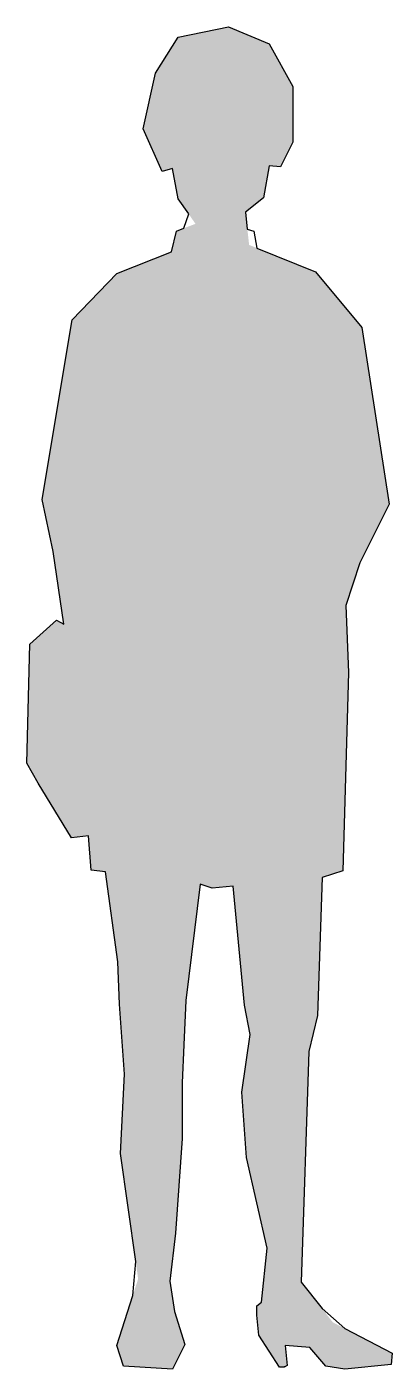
# Model space of a CAD drawing. Extents: x 3981 to 4443, y -10 to 1690.
import ezdxf

# ---------------------------------------------------------------- set-up
doc = ezdxf.new("R2010")
doc.units = 0
doc.layers.get('0').update_dxf_attribs({"linetype": 'CONTINUOUS'})

# ---------------------------------------------------------------- blocks, each defined once
blk = doc.blocks.new('*U0')
at = {"linetype": 'CONTINUOUS'}
for points in [[(4235.9, 1690.2), (4172.4, 1677), (4287.4, 1668.6)], [(4172.4, 1677), (4143.7, 1631.5), (4287.4, 1668.6)], [(4287.4, 1668.6), (4143.7, 1631.5), (4317.3, 1614.7)], [(4143.7, 1631.5), (4128.1, 1560.8), (4317.3, 1614.7)], [(4317.3, 1614.7), (4128.1, 1560.8), (4317.3, 1544.1)], [(4128.1, 1560.8), (4287.4, 1514.1), (4317.3, 1544.1)], [(4128.1, 1560.8), (4165.2, 1510.5), (4287.4, 1514.1)], [(4128.1, 1560.8), (4152.1, 1506.9), (4165.2, 1510.5)], [(4317.3, 1544.1), (4287.4, 1514.1), (4301.8, 1512.9)], [(4287.4, 1514.1), (4165.2, 1510.5), (4280.2, 1473.4)], [(4165.2, 1510.5), (4172.4, 1472.2), (4280.2, 1473.4)], [(4280.2, 1473.4), (4172.4, 1472.2), (4257.4, 1455.4)], [(4172.4, 1472.2), (4194.2, 1440.6), (4257.4, 1455.4)], [(4257.4, 1455.4), (4194.2, 1440.6), (4262.1, 1413.9)], [(4170, 1431.5), (4164, 1405.2), (4262.1, 1413.9)], [(4194.2, 1440.6), (4170, 1431.5), (4262.1, 1413.9)], [(4262.1, 1413.9), (4164, 1405.2), (4346.1, 1380)], [(4164, 1405.2), (4094.6, 1377.6), (4346.1, 1380)], [(4094.6, 1377.6), (4038.3, 1318.9), (4404.7, 1309.3)], [(4346.1, 1380), (4094.6, 1377.6), (4404.7, 1309.3)], [(4038.3, 1318.9), (4000, 1091.4), (4404.7, 1309.3)], [(4404.7, 1309.3), (4000, 1091.4), (4439.5, 1085.4)], [(4000, 1091.4), (4014.3, 1025.5), (4439.5, 1085.4)], [(4439.5, 1085.4), (4014.3, 1025.5), (4402.3, 1011.2)], [(4014.3, 1025.5), (4027.7, 933.4), (4402.3, 1011.2)], [(4402.3, 1011.2), (4027.7, 933.4), (4384.4, 957.3)], [(4384.4, 957.3), (4027.7, 933.4), (4388, 872.2)], [(4018.3, 938.4), (3984.4, 908.2), (4027.7, 933.4)], [(4027.7, 933.4), (3984.4, 908.2), (4388, 872.2)], [(3984.4, 908.2), (3980.8, 757.3), (4388, 872.2)], [(4388, 872.2), (3980.8, 757.3), (4380.8, 620.8)], [(3980.8, 757.3), (3995.2, 732.1), (4058.7, 665.1)], [(3980.8, 757.3), (4058.7, 665.1), (4380.8, 620.8)], [(3995.2, 732.1), (4037.1, 662.7), (4058.7, 665.1)], [(4058.7, 665.1), (4062.2, 622), (4380.8, 620.8)], [(4062.2, 622), (4080.2, 619.6), (4380.8, 620.8)], [(4380.8, 620.8), (4080.2, 619.6), (4354.4, 612.4)], [(4080.2, 619.6), (4200, 604), (4354.4, 612.4)], [(4080.2, 619.6), (4095.8, 505.8), (4200, 604)], [(4354.4, 612.4), (4200, 604), (4241.9, 601.6)], [(4354.4, 612.4), (4241.9, 601.6), (4348.5, 437.5)], [(4200, 604), (4095.8, 505.8), (4182, 456.7)], [(4200, 604), (4215.5, 599.2), (4241.9, 601.6)], [(4241.9, 601.6), (4256.2, 450.7), (4348.5, 437.5)], [(4095.8, 505.8), (4098.2, 451.9), (4182, 456.7)], [(4182, 456.7), (4098.2, 451.9), (4179.6, 400.4)], [(4098.2, 451.9), (4104.2, 363.3), (4179.6, 400.4)], [(4256.2, 450.7), (4263.4, 413.6), (4348.5, 437.5)], [(4348.5, 437.5), (4263.4, 413.6), (4337.7, 392)], [(4263.4, 413.6), (4252.7, 340.5), (4337.7, 392)], [(4179.6, 400.4), (4104.2, 363.3), (4177.2, 352.5)], [(4337.7, 392), (4252.7, 340.5), (4328.1, 99.8)], [(4104.2, 363.3), (4099.4, 262.7), (4177.2, 352.5)], [(4177.2, 352.5), (4099.4, 262.7), (4177.2, 281.9)], [(4252.7, 340.5), (4258.6, 257.9), (4328.1, 99.8)], [(4177.2, 281.9), (4099.4, 262.7), (4168.8, 162.1)], [(4099.4, 262.7), (4121.6, 104), (4168.8, 162.1)], [(4258.6, 257.9), (4285, 142.9), (4328.1, 99.8)], [(4168.8, 162.1), (4121.6, 104), (4161.6, 101)], [(4285, 142.9), (4277.8, 74.7), (4328.1, 99.8)], [(4121.6, 104), (4094.6, 19.6), (4161.6, 101)], [(4161.6, 101), (4094.6, 19.6), (4167.6, 62.7)], [(4328.1, 99.8), (4277.8, 74.7), (4368, 49)], [(4277.8, 74.7), (4271.8, 69.9), (4368, 49)], [(4271.8, 69.9), (4271.8, 57.9), (4368, 49)], [(4167.6, 62.7), (4094.6, 19.6), (4180.8, 20.8)], [(4271.8, 57.9), (4274.2, 32.8), (4368, 49)], [(4368, 49), (4274.2, 32.8), (4307.7, 19.6)], [(4368, 49), (4307.7, 19.6), (4443.1, 10)], [(4180.8, 20.8), (4094.6, 19.6), (4165.2, -10.3)], [(4094.6, 19.6), (4103, -6.7), (4165.2, -10.3)], [(4274.2, 32.8), (4300.6, -7.9), (4307.7, 19.6)], [(4307.7, 19.6), (4300.6, -7.9), (4310.1, -5.6)], [(4307.7, 19.6), (4338.9, 17.2), (4443.1, 10)], [(4338.9, 17.2), (4359.2, -6.7), (4443.1, 10)], [(4443.1, 10), (4359.2, -6.7), (4441.9, -4.4)], [(4310.1, -5.6), (4300.6, -7.9), (4306.5, -7.9)], [(4441.9, -4.4), (4359.2, -6.7), (4383.2, -10.3)]]:
    blk.add_solid(points, dxfattribs=at)

msp = doc.modelspace()

# ---------------------------------------------------------------- linework, layer by layer
at = {"color": 0}
msp.add_lwpolyline([(4172.4, 1677), (4235.9, 1690.2), (4287.4, 1668.6), (4317.3, 1614.7), (4317.3, 1544.1), (4301.8, 1512.9), (4287.4, 1514.1), (4280.2, 1473.4), (4257.4, 1455.4), (4259.8, 1433.9), (4268.2, 1431.5), (4271.8, 1409.9), (4346.1, 1380), (4404.7, 1309.3), (4439.5, 1085.4), (4402.3, 1011.2), (4384.4, 957.3), (4388, 872.2), (4380.8, 620.8), (4354.4, 612.4), (4348.5, 437.5), (4337.7, 392), (4328.1, 99.8), (4354.4, 66.3), (4383.2, 41.2), (4443.1, 10), (4441.9, -4.4), (4383.2, -10.3), (4359.2, -6.7), (4338.9, 17.2), (4307.7, 19.6), (4310.1, -5.6), (4306.5, -7.9), (4300.6, -7.9), (4274.2, 32.8), (4271.8, 57.9), (4271.8, 69.9), (4277.8, 74.7), (4285, 142.9), (4258.6, 257.9), (4252.7, 340.5), (4263.4, 413.6), (4256.2, 450.7), (4241.9, 601.6), (4215.5, 599.2), (4200, 604), (4182, 456.7), (4179.6, 400.4), (4177.2, 352.5), (4177.2, 281.9), (4168.8, 162.1), (4161.6, 101), (4167.6, 62.7), (4180.8, 20.8), (4165.2, -10.3), (4103, -6.7), (4094.6, 19.6), (4114.9, 83.1), (4118.5, 126.2), (4099.4, 262.7), (4104.2, 363.3), (4098.2, 451.9), (4095.8, 505.8), (4080.2, 619.6), (4062.2, 622), (4058.7, 665.1), (4037.1, 662.7), (3995.2, 732.1), (3980.8, 757.3), (3984.4, 908.2), (4018.3, 938.4), (4018.3, 938.4), (4027.7, 933.4), (4014.3, 1025.5), (4000, 1091.4), (4038.3, 1318.9), (4094.6, 1377.6), (4164, 1405.2), (4170, 1431.5), (4179.6, 1435.1), (4185.6, 1453.1), (4172.4, 1472.2), (4165.2, 1510.5), (4152.1, 1506.9), (4128.1, 1560.8), (4143.7, 1631.5), (4172.4, 1677), (4172.4, 1677)], dxfattribs=at)

# ---------------------------------------------------------------- block references
at = {"color": 0, "linetype": 'CONTINUOUS'}
msp.add_blockref('*U0', (0, 0), dxfattribs=at)

doc.saveas('drawing.dxf')
